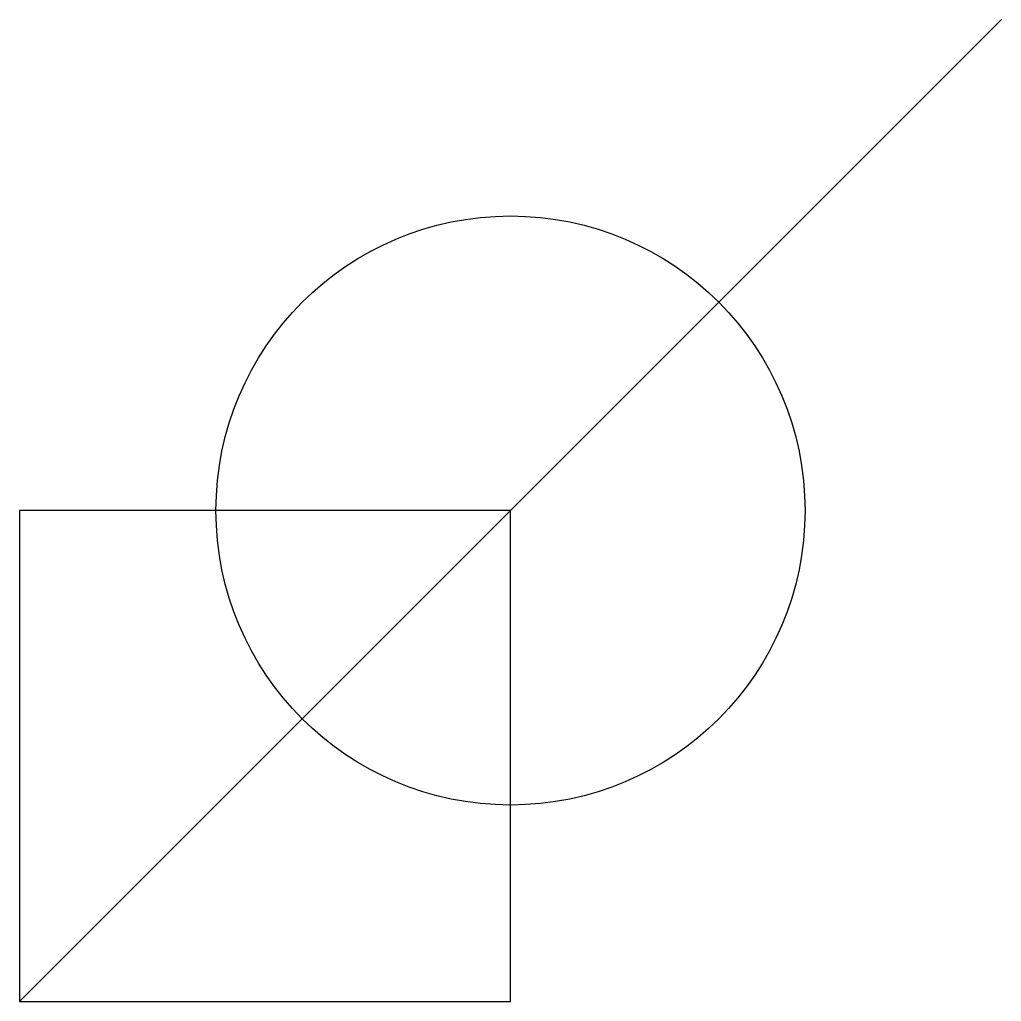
# Model space of a CAD drawing. Header units: metres. Extents: x 0 to 10, y 0 to 10.
import ezdxf

# ---------------------------------------------------------------- set-up
doc = ezdxf.new("R2010")
doc.units = ezdxf.units.M

msp = doc.modelspace()

# ---------------------------------------------------------------- linework, layer by layer
msp.add_line((0, 0), (10, 10))
msp.add_lwpolyline([(0, 0), (5, 0), (5, 5), (0, 5), (0, 0)])
msp.add_circle((5, 5), 3)

doc.saveas('drawing.dxf')
